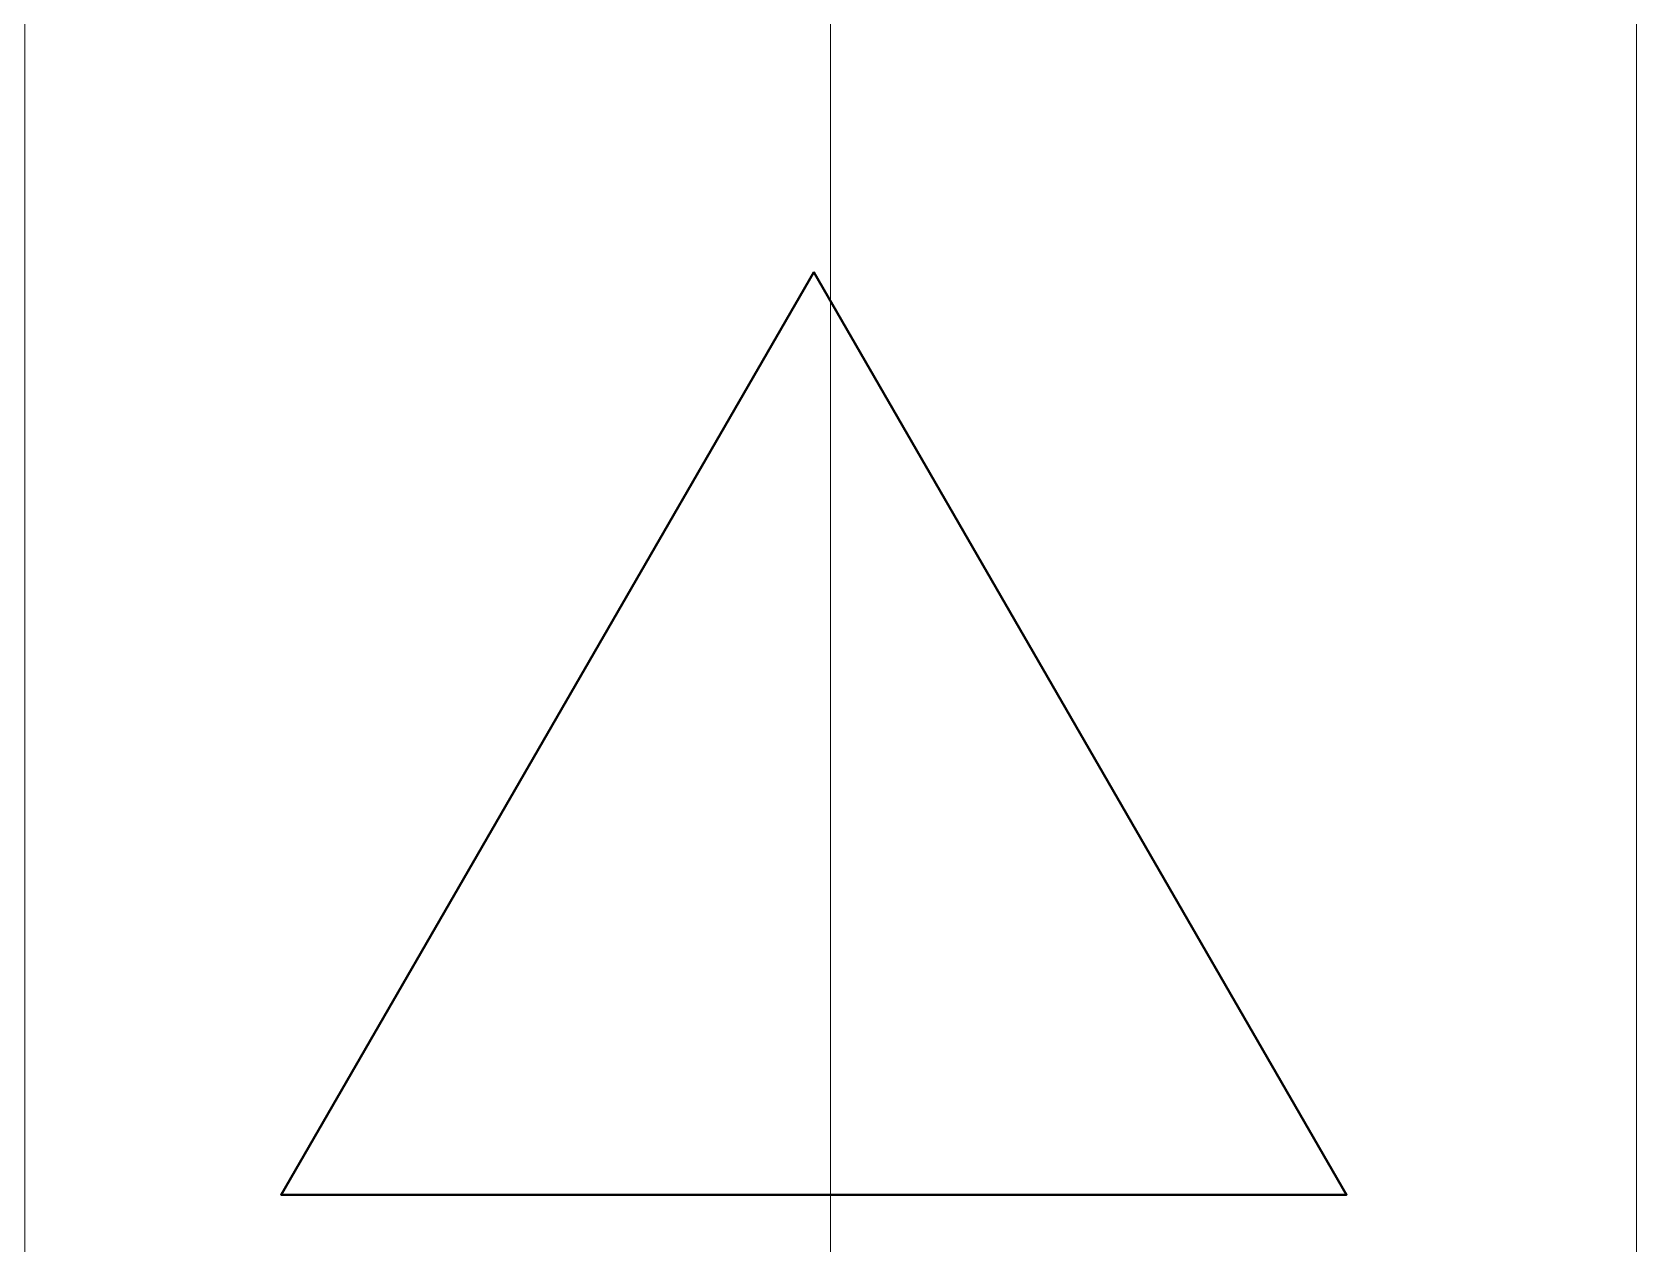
# Model space of a CAD drawing. Header units: millimetres. Extents: x 6676 to 14342, y 3639 to 5293.
# Drawn here: x 7552.69 to 7562.66, y 5207.47 to 5214.99 of the extents above; entities that cross this region are included whole.
import ezdxf

# ---------------------------------------------------------------- set-up
doc = ezdxf.new("R2010")
doc.units = ezdxf.units.MM
doc.layers.add('1 - bed panels', color=170, linetype='Continuous', lineweight=9)
doc.layers.add('A-dim-work', color=8, linetype='Continuous')

# ---------------------------------------------------------------- blocks, each defined once
blk = doc.blocks.new('bed2')
at = {"layer": '1 - bed panels', "true_color": 0xc2c2c2}
h = blk.add_hatch(dxfattribs=at)
h.set_pattern_fill('LINE', color=9, scale=1.575, angle=-90)
h.set_pattern_definition([(270, (-7409.23, -5166.2064), (5.000625, -2e-15), [])])
edge = h.paths.add_edge_path()
edge.add_line((-205.0014, -102.9978), (-210.0002, -102.9978))
edge.add_line((-210.0002, -102.9978), (-210.5002, -0.7))
edge.add_line((-210.5002, -0.7), (-0.5, -0.7))
edge.add_line((-0.5, -0.7), (0, -102.9978))
edge.add_line((0, -102.9978), (-4.9989, -102.9978))
edge.add_line((-4.9989, -102.9978), (-4.9989, -87.4333))
edge.add_arc((-7.1998, -87.2042), 2.2128, 354.05881, 455.39388)
edge.add_line((-7.4078, -85.0013), (-161.4989, -85.0013))
edge.add_arc((-161.4989, -83.0013), 2, 270, 360)
edge.add_line((-159.4989, -83.0013), (-159.5078, -77.6438))
edge.add_arc((-162.5063, -77.8318), 3.0044, 3.58655, 70.40877)
edge.add_line((-161.4989, -75.0013), (-197.4989, -75.0013))
edge.add_arc((-197.4989, -77.0013), 2, 90, 180)
edge.add_line((-199.4989, -77.0013), (-199.4989, -83.0013))
edge.add_arc((-197.4989, -83.0013), 2, 180, 270)
edge.add_line((-197.4989, -85.0013), (-203.0013, -85.0013))
edge.add_arc((-203.0013, -87.0013), 2, 90, 180)
edge.add_line((-205.0013, -87.0013), (-205.0014, -102.9978))

msp = doc.modelspace()

# ---------------------------------------------------------------- linework, layer by layer
at = {"layer": 'A-dim-work', "color": 6, "lineweight": 40, "ltscale": 20}
msp.add_lwpolyline([(7557.5401, 5207.7709), (7554.2339, 5207.7709), (7557.5401, 5213.4974), (7560.8462, 5207.7709)], close=True, dxfattribs=at)

# ---------------------------------------------------------------- block references
at = {"layer": 'A-dim-work'}
msp.add_blockref('bed2', (7700.0141, 5216.3606), dxfattribs=at)

doc.saveas('drawing.dxf')
